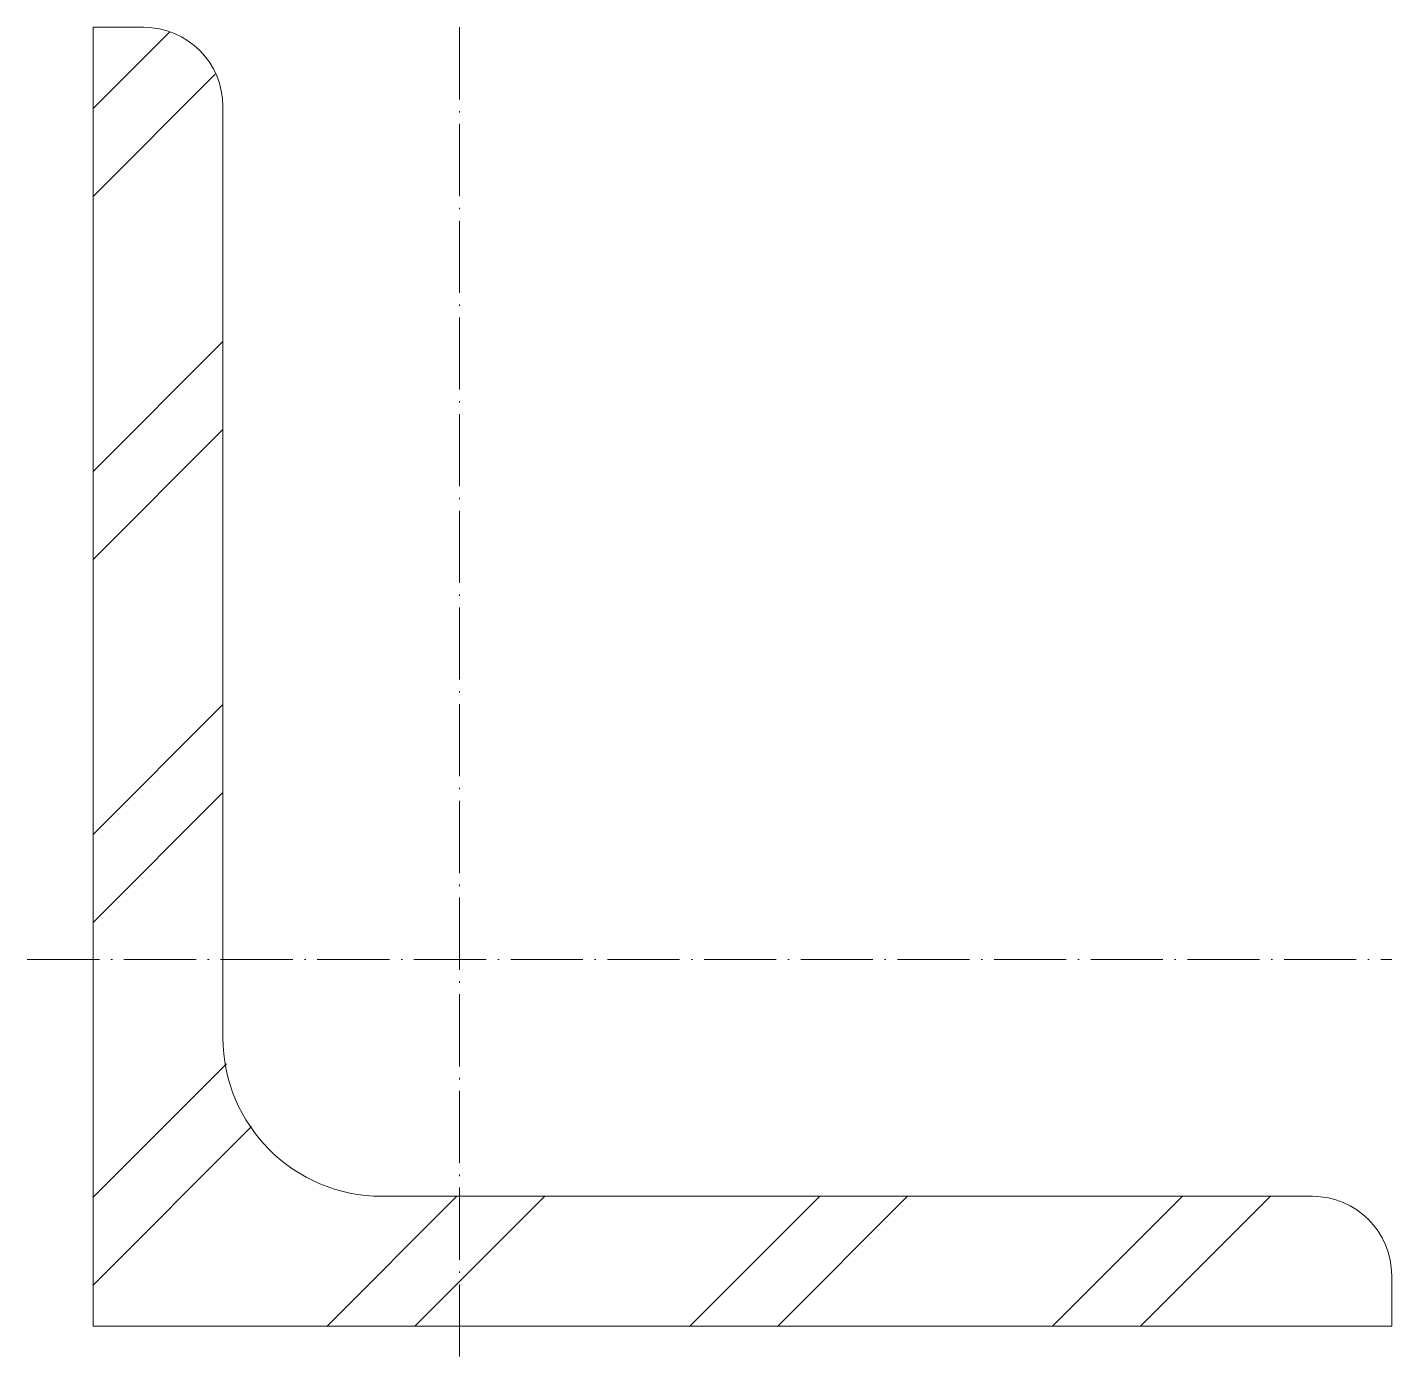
# Model space of a CAD drawing. Header units: metres. Extents: x -4.6 to 90, y -2.6 to 90.
import ezdxf

# ---------------------------------------------------------------- set-up
doc = ezdxf.new("R2010")
doc.units = ezdxf.units.M
doc.linetypes.add('MV_hartlijn_staal', pattern=[6.6, 5, -0.8, 0, -0.8])
doc.layers.add('A-DETL-GENF', color=92, linetype='Continuous', lineweight=18)

# ---------------------------------------------------------------- blocks, each defined once
blk = doc.blocks.new('28 Staalprofielen- L-2d - L90_9-3532955-00_0 Basismaterialen')
at = {"layer": 'A-DETL-GENF', "lineweight": 13}
h = blk.add_hatch(dxfattribs=at)
h.set_pattern_fill('FP_185', color=256, style=0, pattern_type=2)
h.set_pattern_definition([(45, (2018.247, -4183.567), (-12.57236, 12.57236), []), (45, (2018.247, -4164.517), (-12.57236, 12.57236), [])])
h.paths.add_polyline_path([(38.149, 0), (90, 0), (90, 3.5), (89.813, 4.924), (89.263, 6.25), (88.389, 7.389), (87.25, 8.263), (85.924, 8.813), (84.5, 9), (20, 9), (17.153, 9.375), (14.5, 10.474), (12.222, 12.222), (10.474, 14.5), (9.375, 17.153), (9, 20), (9, 84.5), (8.813, 85.924), (8.263, 87.25), (7.389, 88.389), (6.25, 89.263), (4.924, 89.813), (3.5, 90), (0, 90), (0, 0)])
at = {"layer": 'A-DETL-GENF'}
for p, q in [((3.5, 90), (0, 90)), ((0, 90), (0, 0)), ((9, 20), (9, 84.5)), ((84.5, 9), (20, 9)), ((90, 0), (90, 3.5)), ((0, 0), (90, 0))]:
    blk.add_line(p, q, dxfattribs=at)
at = {"layer": 'A-DETL-GENF', "linetype": 'MV_hartlijn_staal', "lineweight": 13}
for p, q in [((25.4, 90), (25.4, -2.6)), ((-4.559, 25.4), (90, 25.4))]:
    blk.add_line(p, q, dxfattribs=at)
at = {"layer": 'A-DETL-GENF'}
for centre, radius, start, end in [((3.5, 84.5), 5.5, 360, 90), ((20, 20), 11, 180, 270), ((84.5, 3.5), 5.5, 360, 90)]:
    blk.add_arc(centre, radius, start, end, dxfattribs=at)

msp = doc.modelspace()

# ---------------------------------------------------------------- block references
msp.add_blockref('28 Staalprofielen- L-2d - L90_9-3532955-00_0 Basismaterialen', (0, 0))

doc.saveas('drawing.dxf')
